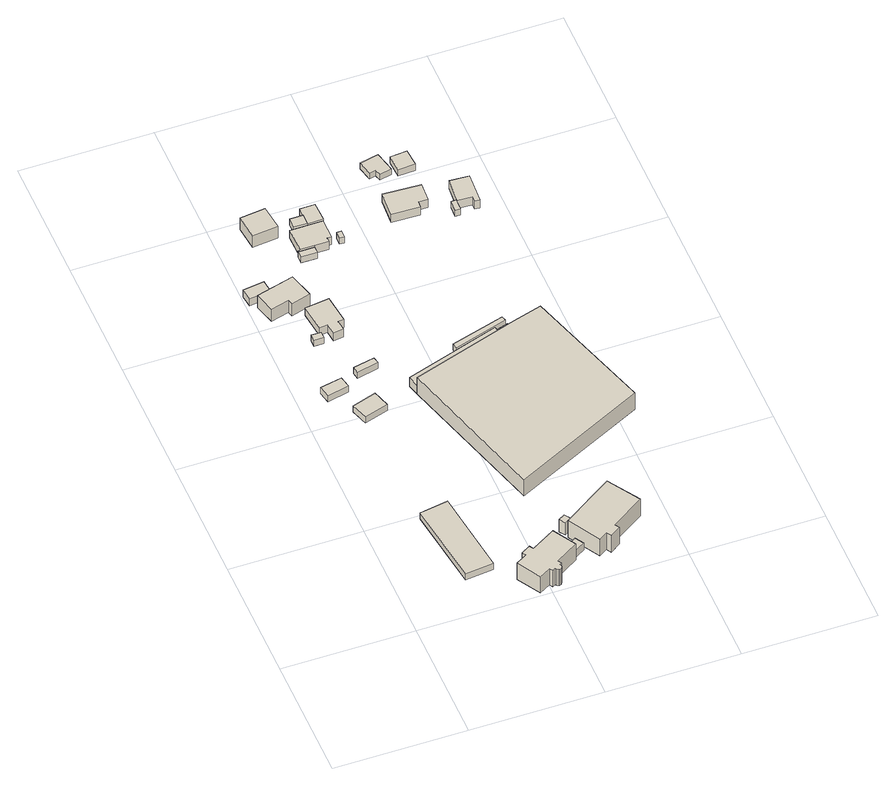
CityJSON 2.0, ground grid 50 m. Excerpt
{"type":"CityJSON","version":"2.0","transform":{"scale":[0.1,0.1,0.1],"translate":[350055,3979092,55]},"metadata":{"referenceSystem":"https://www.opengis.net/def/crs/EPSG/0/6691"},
"CityObjects":{
"building1":{"type":"Building","attributes":{"measuredHeight":3},"geometry":[{"type":"Solid","lod":"1","boundaries":[[[[0,1,2,3]],[[2,4,5,3]],[[1,6,4,2]],[[0,7,6,1]],[[3,5,7,0]],[[4,6,7,5]]]]}]},
"building2":{"type":"Building","attributes":{"measuredHeight":3},"geometry":[{"type":"Solid","lod":"1","boundaries":[[[[8,9,10,11]],[[10,12,13,11]],[[9,14,12,10]],[[8,15,14,9]],[[11,13,15,8]],[[12,14,15,13]]]]}]},
"building3":{"type":"Building","attributes":{"measuredHeight":3},"geometry":[{"type":"Solid","lod":"1","boundaries":[[[[16,17,18,19]],[[18,20,21,19]],[[17,22,20,18]],[[16,23,22,17]],[[19,21,23,16]],[[20,22,23,21]]]]}]},
"building4":{"type":"Building","attributes":{"measuredHeight":3.4},"geometry":[{"type":"Solid","lod":"1","boundaries":[[[[24,25,26,27]],[[26,28,29,27]],[[25,30,28,26]],[[24,31,30,25]],[[27,29,31,24]],[[28,30,31,29]]]]}]},
"building5":{"type":"Building","attributes":{"measuredHeight":8},"geometry":[{"type":"Solid","lod":"1","boundaries":[[[[32,33,34,35,36,37,38,39,40,41,42,43,44,45,46,47,48,49,50,51]],[[50,52,53,51]],[[49,54,52,50]],[[48,55,54,49]],[[47,56,55,48]],[[46,57,56,47]],[[45,58,57,46]],[[44,59,58,45]],[[43,60,59,44]],[[42,61,60,43]],[[41,62,61,42]],[[40,63,62,41]],[[39,64,63,40]],[[38,65,64,39]],[[37,66,65,38]],[[36,67,66,37]],[[35,68,67,36]],[[34,69,68,35]],[[33,70,69,34]],[[32,71,70,33]],[[51,53,71,32]],[[52,54,55,56,57,58,59,60,61,62,63,64,65,66,67,68,69,70,71,53]]]]}]},
"building6":{"type":"Building","attributes":{"measuredHeight":3},"geometry":[{"type":"Solid","lod":"1","boundaries":[[[[72,73,74,75]],[[74,76,77,75]],[[73,78,76,74]],[[72,79,78,73]],[[75,77,79,72]],[[76,78,79,77]]]]}]},
"building7":{"type":"Building","attributes":{"measuredHeight":8.5},"geometry":[{"type":"Solid","lod":"1","boundaries":[[[[80,81,82,83,84,85]],[[84,86,87,85]],[[83,88,86,84]],[[82,89,88,83]],[[81,90,89,82]],[[80,91,90,81]],[[85,87,91,80]],[[86,88,89,90,91,87]]]]}]},
"building8":{"type":"Building","attributes":{"measuredHeight":3},"geometry":[{"type":"Solid","lod":"1","boundaries":[[[[92,93,94,95]],[[94,96,97,95]],[[93,98,96,94]],[[92,99,98,93]],[[95,97,99,92]],[[96,98,99,97]]]]}]},
"building9":{"type":"Building","attributes":{"measuredHeight":5.2},"geometry":[{"type":"Solid","lod":"1","boundaries":[[[[100,101,102,103,104,105,106,107]],[[106,108,109,107]],[[105,110,108,106]],[[104,111,110,105]],[[103,112,111,104]],[[102,113,112,103]],[[101,114,113,102]],[[100,115,114,101]],[[107,109,115,100]],[[108,110,111,112,113,114,115,109]]]]}]},
"building10":{"type":"Building","attributes":{"measuredHeight":3.3},"geometry":[{"type":"Solid","lod":"1","boundaries":[[[[116,117,118,119]],[[118,120,121,119]],[[117,122,120,118]],[[116,123,122,117]],[[119,121,123,116]],[[120,122,123,121]]]]}]},
"building11":{"type":"Building","attributes":{"measuredHeight":6.1},"geometry":[{"type":"Solid","lod":"1","boundaries":[[[[124,125,126,127]],[[126,128,129,127]],[[125,130,128,126]],[[124,131,130,125]],[[127,129,131,124]],[[128,130,131,129]]]]}]},
"building12":{"type":"Building","attributes":{"measuredHeight":8.1},"geometry":[{"type":"Solid","lod":"1","boundaries":[[[[132,133,134,135]],[[134,136,137,135]],[[133,138,136,134]],[[132,139,138,133]],[[135,137,139,132]],[[136,138,139,137]]]]}]},
"building13":{"type":"Building","attributes":{"measuredHeight":3},"geometry":[{"type":"Solid","lod":"1","boundaries":[[[[140,141,142,143,144,145]],[[144,146,147,145]],[[143,148,146,144]],[[142,149,148,143]],[[141,150,149,142]],[[140,151,150,141]],[[145,147,151,140]],[[146,148,149,150,151,147]]]]}]},
"building14":{"type":"Building","attributes":{"measuredHeight":8.3},"geometry":[{"type":"Solid","lod":"1","boundaries":[[[[152,153,154,155,156,157,158,159]],[[158,160,161,159]],[[157,162,160,158]],[[156,163,162,157]],[[155,164,163,156]],[[154,165,164,155]],[[153,166,165,154]],[[152,167,166,153]],[[159,161,167,152]],[[160,162,163,164,165,166,167,161]]]]}]},
"building15":{"type":"Building","attributes":{"measuredHeight":4.8},"geometry":[{"type":"Solid","lod":"1","boundaries":[[[[168,169,170,171,172,173,174,175]],[[174,176,177,175]],[[173,178,176,174]],[[172,179,178,173]],[[171,180,179,172]],[[170,181,180,171]],[[169,182,181,170]],[[168,183,182,169]],[[175,177,183,168]],[[176,178,179,180,181,182,183,177]]]]}]},
"building16":{"type":"Building","attributes":{"measuredHeight":3},"geometry":[{"type":"Solid","lod":"1","boundaries":[[[[184,185,186,187]],[[186,188,189,187]],[[185,190,188,186]],[[184,191,190,185]],[[187,189,191,184]],[[188,190,191,189]]]]}]},
"building17":{"type":"Building","attributes":{"measuredHeight":6},"geometry":[{"type":"Solid","lod":"1","boundaries":[[[[192,193,194,195,196,197]],[[196,198,199,197]],[[195,200,198,196]],[[194,201,200,195]],[[193,202,201,194]],[[192,203,202,193]],[[197,199,203,192]],[[198,200,201,202,203,199]]]]}]},
"building18":{"type":"Building","attributes":{"measuredHeight":3},"geometry":[{"type":"Solid","lod":"1","boundaries":[[[[204,205,206,207,208]],[[207,209,210,208]],[[206,211,209,207]],[[205,212,211,206]],[[204,213,212,205]],[[208,210,213,204]],[[209,211,212,213,210]]]]}]},
"building19":{"type":"Building","attributes":{"measuredHeight":3},"geometry":[{"type":"Solid","lod":"1","boundaries":[[[[214,215,216,217]],[[216,218,219,217]],[[215,220,218,216]],[[214,221,220,215]],[[217,219,221,214]],[[218,220,221,219]]]]}]},
"building20":{"type":"Building","attributes":{"measuredHeight":8.3},"geometry":[{"type":"Solid","lod":"1","boundaries":[[[[222,223,224,225,226]],[[225,227,228,226]],[[224,229,227,225]],[[223,230,229,224]],[[222,231,230,223]],[[226,228,231,222]],[[227,229,230,231,228]]]]}]},
"building21":{"type":"Building","attributes":{"measuredHeight":3},"geometry":[{"type":"Solid","lod":"1","boundaries":[[[[232,233,234,235]],[[234,236,237,235]],[[233,238,236,234]],[[232,239,238,233]],[[235,237,239,232]],[[236,238,239,237]]]]}]},
"building22":{"type":"Building","attributes":{"measuredHeight":5.3},"geometry":[{"type":"Solid","lod":"1","boundaries":[[[[240,241,242,243,244,245]],[[244,246,247,245]],[[243,248,246,244]],[[242,249,248,243]],[[241,250,249,242]],[[240,251,250,241]],[[245,247,251,240]],[[246,248,249,250,251,247]]]]}]},
"building23":{"type":"Building","attributes":{"measuredHeight":2.8},"geometry":[{"type":"Solid","lod":"1","boundaries":[[[[252,253,254,255,256,257]],[[256,258,259,257]],[[255,260,258,256]],[[254,261,260,255]],[[253,262,261,254]],[[252,263,262,253]],[[257,259,263,252]],[[258,260,261,262,263,259]]]]}]},
"building24":{"type":"Building","attributes":{"measuredHeight":3.6},"geometry":[{"type":"Solid","lod":"1","boundaries":[[[[264,265,266,267]],[[266,268,269,267]],[[265,270,268,266]],[[264,271,270,265]],[[267,269,271,264]],[[268,270,271,269]]]]}]},
"building25":{"type":"Building","attributes":{"measuredHeight":3},"geometry":[{"type":"Solid","lod":"1","boundaries":[[[[272,273,274,275,276]],[[275,277,278,276]],[[274,279,277,275]],[[273,280,279,274]],[[272,281,280,273]],[[276,278,281,272]],[[277,279,280,281,278]]]]}]},
"building26":{"type":"Building","attributes":{"measuredHeight":5},"geometry":[{"type":"Solid","lod":"1","boundaries":[[[[282,283,284,285,273,272,286]],[[272,287,288,286]],[[273,289,287,272]],[[285,290,289,273]],[[284,291,290,285]],[[283,292,291,284]],[[282,293,292,283]],[[286,288,293,282]],[[287,289,290,291,292,293,288]]]]}]}
},
"vertices":[
[306,500,10],[348,171,10],[240,160,10],[198,483,10],[240,160,40],[198,483,40],[348,171,40],[306,500,40],
[173,1168,12],[182,1123,12],[99,1105,12],[89,1151,12],[99,1105,42],[89,1151,42],[182,1123,42],[173,1168,42],
[256,1062,9],[276,997,9],[184,969,9],[164,1033,9],[184,969,39],[164,1033,39],[276,997,39],[256,1062,39],
[86,1682,10],[92,1634,10],[11,1624,10],[5,1671,10],[11,1624,44],[5,1671,44],[92,1634,44],[86,1682,44],
[573,193,15],[625,106,15],[539,55,15],[547,42,15],[540,36,15],[542,31,15],[542,25,15],[537,17,15],[532,15,15],[526,16,15],[522,18,15],[517,24,15],[506,18,15],[498,30,15],[457,6,15],[404,95,15],[447,120,15],[438,134,15],[472,154,15],[481,139,15],[472,154,96],[481,139,96],[438,134,96],[447,120,96],[404,95,96],[457,6,96],[498,30,96],[506,18,96],[517,24,96],[522,18,96],[526,16,96],[532,15,96],[537,17,96],[542,25,96],[542,31,96],[540,36,96],[547,42,96],[539,55,96],[625,106,96],[573,193,96],
[185,1392,12],[185,1366,12],[148,1366,12],[148,1393,12],[148,1366,42],[148,1393,42],[185,1366,42],[185,1392,42],
[176,1644,11],[203,1547,11],[129,1526,11],[124,1545,11],[55,1526,11],[33,1605,11],[55,1526,72],[33,1605,72],[124,1545,72],[129,1526,72],[203,1547,72],[176,1644,72],
[311,1217,10],[317,1192,10],[234,1174,10],[229,1200,10],[234,1174,40],[229,1200,40],[317,1192,40],[311,1217,40],
[220,1365,12],[215,1409,12],[184,1405,12],[172,1511,12],[263,1522,12],[276,1412,12],[254,1410,12],[259,1370,12],[254,1410,51],[259,1370,51],[276,1412,51],[263,1522,51],[172,1511,51],[184,1405,51],[215,1409,51],[220,1365,51],
[647,173,16],[667,140,16],[621,113,16],[601,146,16],[621,113,50],[601,146,50],[667,140,50],[647,173,50],
[643,266,14],[658,245,14],[634,229,14],[619,251,14],[634,229,76],[619,251,76],[658,245,76],[643,266,76],
[205,1978,13],[216,1883,13],[118,1872,13],[108,1967,13],[118,1872,70],[108,1967,70],[216,1883,70],[205,1978,70],
[307,1773,11],[308,1747,11],[247,1748,11],[247,1776,11],[254,1776,11],[254,1773,11],[254,1776,41],[254,1773,41],[247,1776,41],[247,1748,41],[308,1747,41],[307,1773,41],
[830,344,13],[906,223,13],[782,142,13],[792,126,13],[752,99,13],[741,116,13],[709,97,13],[638,218,13],[709,97,96],[638,218,96],[741,116,96],[752,99,96],[792,126,96],[782,142,96],[906,223,96],[830,344,96],
[376,1871,10],[376,1790,10],[360,1790,10],[360,1773,10],[307,1773,10],[254,1773,10],[254,1776,10],[253,1870,10],[254,1776,49],[253,1870,49],[254,1773,49],[307,1773,49],[360,1773,49],[360,1790,49],[376,1790,49],[376,1871,49],
[325,1928,10],[324,1886,10],[274,1887,10],[274,1928,10],[274,1887,40],[274,1928,40],[324,1886,40],[325,1928,40],
[803,1164,7],[399,1034,7],[388,1078,7],[745,1193,7],[748,1181,7],[792,1195,7],[748,1181,51],[792,1195,51],[745,1193,51],[388,1078,51],[399,1034,51],[803,1164,51],
[381,1962,9],[383,1887,9],[324,1886,9],[325,1928,9],[324,1961,9],[325,1928,39],[324,1961,39],[324,1886,39],[383,1887,39],[381,1962,39],
[421,1812,10],[420,1782,10],[402,1783,10],[402,1812,10],[402,1783,40],[402,1812,40],[420,1782,40],[421,1812,40],
[803,1164,8],[913,1196,8],[1069,700,8],[569,456,8],[399,1034,8],[569,456,90],[399,1034,90],[1069,700,90],[913,1196,90],[803,1164,90],
[790,1242,7],[795,1223,7],[592,1162,7],[588,1183,7],[592,1162,37],[588,1183,37],[795,1223,37],[790,1242,37],
[751,1907,10],[747,1834,10],[711,1835,10],[710,1810,10],[604,1815,10],[609,1914,10],[604,1815,50],[609,1914,50],[710,1810,50],[711,1835,50],[747,1834,50],[751,1907,50],
[667,2104,9],[685,2025,9],[639,2014,9],[633,2038,9],[607,2032,9],[595,2088,9],[607,2032,37],[595,2088,37],[633,2038,37],[639,2014,37],[685,2025,37],[667,2104,37],
[700,2077,9],[764,2082,9],[769,2013,9],[704,2009,9],[769,2013,40],[704,2009,40],[764,2082,40],[700,2077,40],
[840,1809,8],[839,1796,8],[839,1764,8],[818,1765,8],[820,1809,8],[818,1765,38],[820,1809,38],[839,1764,38],[839,1796,38],[840,1809,38],
[920,1889,8],[913,1771,8],[892,1772,8],[893,1793,8],[845,1893,8],[840,1809,48],[845,1893,48],[839,1796,48],[893,1793,48],[892,1772,48],[913,1771,48],[920,1889,48]
]}
